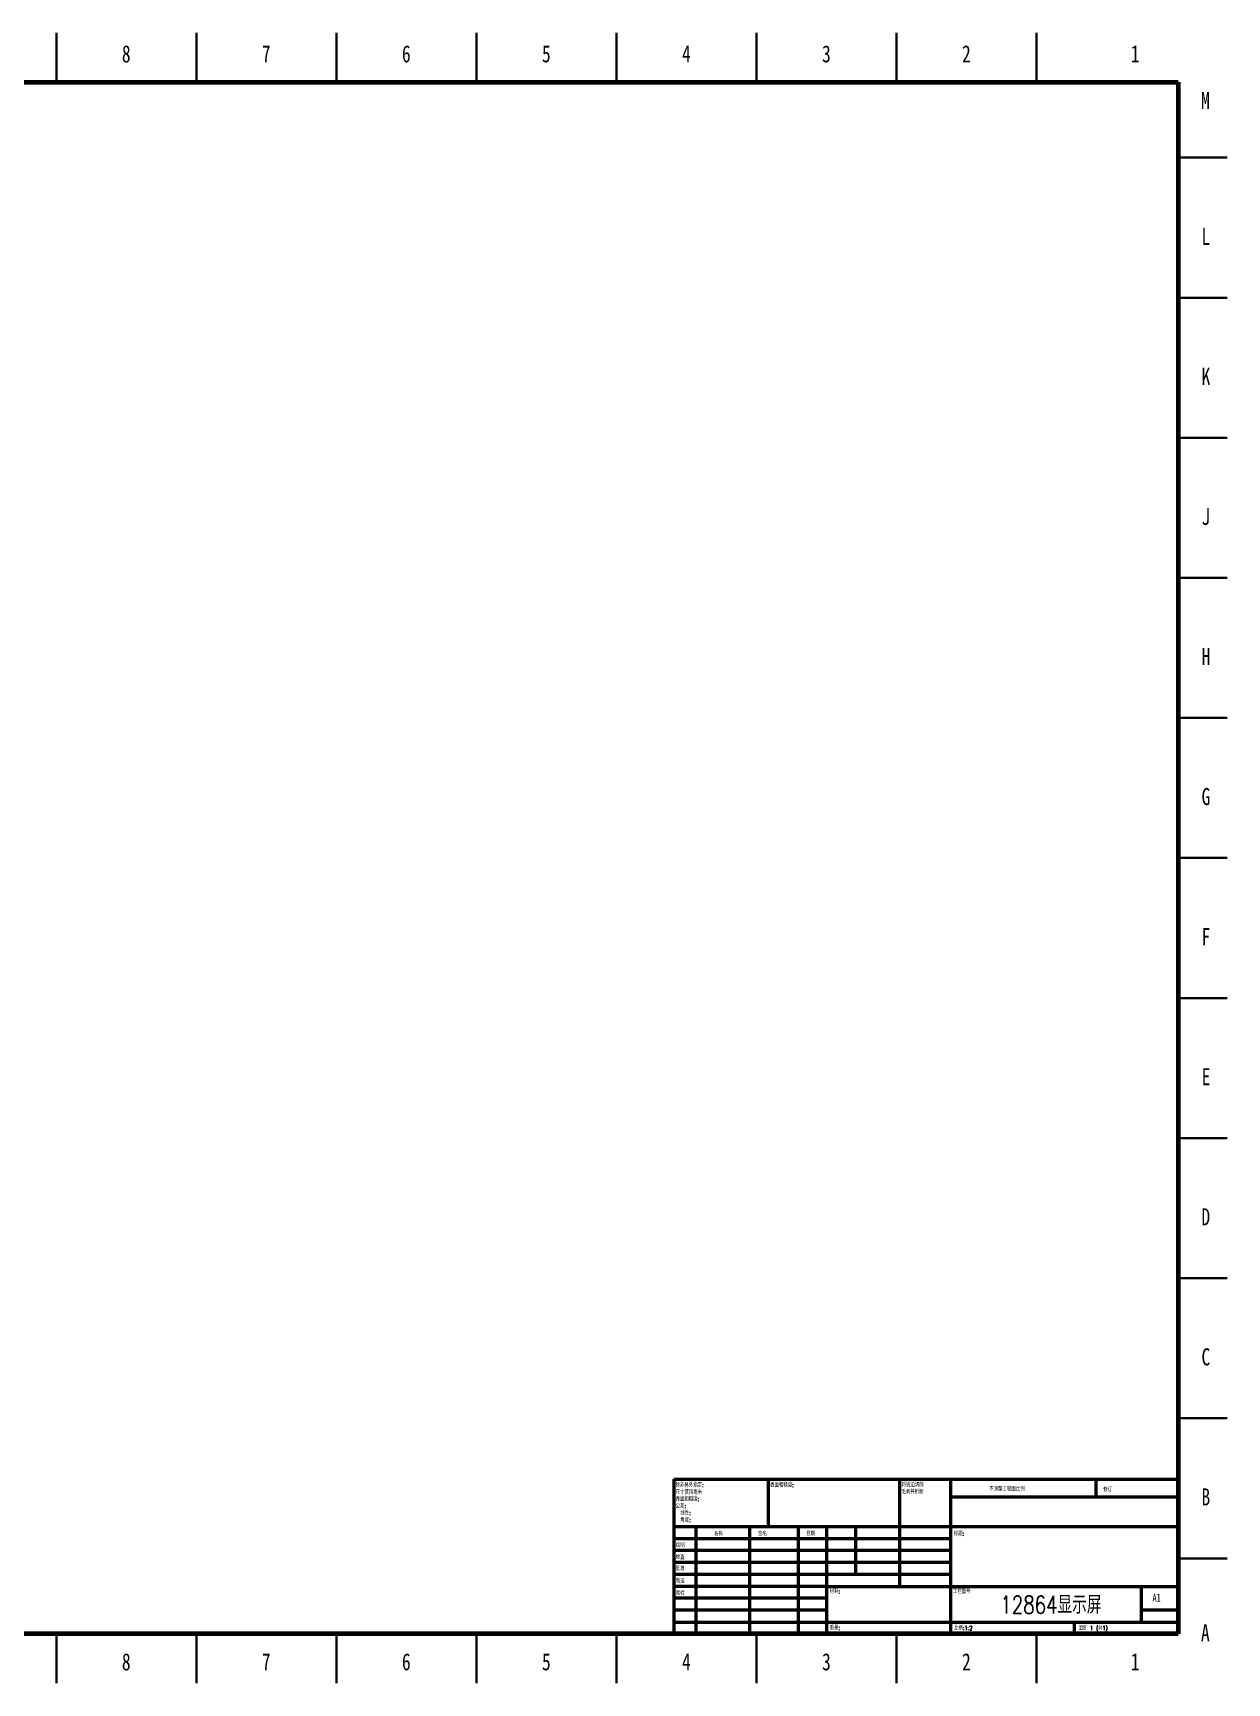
# Model space of a CAD drawing. Header units: millimetres. Extents: x 3 to 838, y 3 to 591.
# Drawn here: x 412 to 838, y 3 to 591 of the extents above; entities that cross this region are included whole.
import ezdxf

# ---------------------------------------------------------------- set-up
doc = ezdxf.new("R2010")
doc.units = ezdxf.units.MM
doc.styles.add('SLDTEXTSTYLE0', font='TXT', dxfattribs={"width": 0.75})
doc.styles.add('SLDTEXTSTYLE1', font='TXT', dxfattribs={"width": 0.75, "bigfont": 'bigfont'})
doc.styles.add('SLDTEXTSTYLE2', font='TXT', dxfattribs={"width": 0.694444, "bigfont": 'bigfont'})

# ---------------------------------------------------------------- blocks, each defined once
blk = doc.blocks.new('SW_NOTE_0')
at = {"color": 0, "linetype": 'Continuous', "lineweight": 0, "char_height": 1.5, "attachment_point": 1, "style": 'SLDTEXTSTYLE1'}
for s, insert in [('\\M+18F9C\\M+194F1另\\M+18A4F\\M+18E77\\M+192E8:', (0, 1.93)), ('\\M+1955C\\M+196CA\\M+19165糙\\M+19378:', (0, -3.07)), ('\\M+18EDA\\M+190A1\\M+18E67\\M+19770\\M+19F7C\\M+195C4', (0, -0.57)), ('\\M+18CF6\\M+18DB7:', (0, -5.57)), ('\\M+18A70\\M+19378:', (1.69, -10.57)), ('线\\M+190AB:', (1.69, -8.07))]:
    blk.add_mtext(s, dxfattribs=dict(at, insert=insert))
blk = doc.blocks.new('SW_NOTE_1')
at = {"color": 0, "linetype": 'Continuous', "lineweight": 0, "char_height": 1.5, "attachment_point": 1, "style": 'SLDTEXTSTYLE1'}
for s, insert in [('\\M+18FAB锐边\\M+190B4\\M+18F9C', (0, 1.93)), ('\\M+196D1\\M+18E68\\M+19BF3\\M+190DC\\M+19266', (0, -0.57))]:
    blk.add_mtext(s, dxfattribs=dict(at, insert=insert))

msp = doc.modelspace()

# ---------------------------------------------------------------- linework, layer by layer
at = {"color": 7, "linetype": 'Continuous', "lineweight": 35}
for p, q in [((420.5, 591.5), (420.5, 574)), ((420.5, 574), (420.5, 591.5)), ((470.5, 574), (470.5, 591.5)), ((520.5, 574), (520.5, 591.5)), ((570.5, 574), (570.5, 591.5)), ((620.5, 574), (620.5, 591.5)), ((670.5, 574), (670.5, 591.5)), ((720.5, 574), (720.5, 591.5)), ((770.5, 574), (770.5, 591.5)), ((821, 547), (838.5, 547)), ((821, 497), (838.5, 497)), ((821, 447), (838.5, 447)), ((821, 397), (838.5, 397)), ((821, 347), (838.5, 347)), ((838.5, 297), (821, 297)), ((821, 297), (838.5, 297)), ((821, 247), (838.5, 247)), ((821, 197), (838.5, 197)), ((821, 147), (838.5, 147)), ((821, 97), (838.5, 97)), ((821, 47), (838.5, 47)), ((420.5, 2.5), (420.5, 20)), ((420.5, 20), (420.5, 2.5)), ((470.5, 20), (470.5, 2.5)), ((520.5, 20), (520.5, 2.5)), ((570.5, 20), (570.5, 2.5)), ((620.5, 20), (620.5, 2.5)), ((670.5, 20), (670.5, 2.5)), ((720.5, 20), (720.5, 2.5)), ((770.5, 20), (770.5, 2.5))]:
    msp.add_line(p, q, dxfattribs=at)
at = {"color": 7, "linetype": 'Continuous', "lineweight": 70}
for p, q in [((20, 574), (821, 574)), ((821, 574), (821, 20)), ((821, 20), (20, 20))]:
    msp.add_line(p, q, dxfattribs=at)
at = {"color": 7, "linetype": 'Continuous', "lineweight": 50}
for p, q in [((641, 75.25), (821, 75.25)), ((641, 75.25), (641, 20)), ((674.8, 58.25), (674.8, 75.25)), ((721.6, 75.25), (721.6, 37)), ((739.8, 75.25), (739.8, 20)), ((791.8, 68.875), (791.8, 75.25)), ((821, 68.875), (739.8, 68.875)), ((821, 58.25), (641, 58.25)), ((739.8, 54), (641, 54)), ((648.8, 58.25), (648.8, 20)), ((667.991, 58.25), (667.991, 20)), ((685.3989, 58.25), (685.3989, 20)), ((695.6, 20), (695.6, 58.25)), ((706, 41.25), (706, 58.25)), ((739.8, 49.75), (641, 49.75)), ((739.8, 45.5), (641, 45.5)), ((739.8, 41.25), (641, 41.25)), ((695.6, 37), (641, 37)), ((695.6, 37), (821, 37)), ((808, 24.25), (808, 37)), ((695.6, 32.7499), (641, 32.7499)), ((695.6, 28.5), (641, 28.5)), ((641, 24.25), (821, 24.25)), ((784, 20), (784, 24.25)), ((821, 28.5), (808, 28.5))]:
    msp.add_line(p, q, dxfattribs=at)

# ---------------------------------------------------------------- block references
at = {"color": 7, "linetype": 'Continuous', "lineweight": 0}
for name, p in [('SW_NOTE_0', (641.5937, 71.9874)), ('SW_NOTE_1', (722.3092, 72.0695))]:
    msp.add_blockref(name, p, dxfattribs=at)

# ---------------------------------------------------------------- texts
for s, insert, char_height, attachment_point, style in [('8', (445.4386, 587.1137), 6.096, 2, 'SLDTEXTSTYLE0'), ('7', (495.4386, 587.1137), 6.096, 2, 'SLDTEXTSTYLE0'), ('6', (545.4386, 587.1137), 6.096, 2, 'SLDTEXTSTYLE0'), ('5', (595.4386, 587.1137), 6.096, 2, 'SLDTEXTSTYLE0'), ('4', (645.4386, 587.1137), 6.096, 2, 'SLDTEXTSTYLE0'), ('3', (695.4386, 587.1137), 6.096, 2, 'SLDTEXTSTYLE0'), ('2', (745.4386, 587.1137), 6.096, 2, 'SLDTEXTSTYLE0'), ('1', (805.6886, 587.1137), 6.096, 2, 'SLDTEXTSTYLE0'), ('M', (830.7904, 570.4757), 6.096, 2, 'SLDTEXTSTYLE0'), ('L', (830.9344, 521.9757), 6.096, 2, 'SLDTEXTSTYLE0'), ('K', (830.9809, 471.9757), 6.096, 2, 'SLDTEXTSTYLE0'), ('J', (830.945, 421.9757), 6.096, 2, 'SLDTEXTSTYLE0'), ('H', (830.9852, 371.9757), 6.096, 2, 'SLDTEXTSTYLE0'), ('G', (830.9809, 321.9757), 6.096, 2, 'SLDTEXTSTYLE0'), ('F', (830.9365, 271.9757), 6.096, 2, 'SLDTEXTSTYLE0'), ('E', (831.0106, 221.9757), 6.096, 2, 'SLDTEXTSTYLE0'), ('D', (830.9302, 171.9757), 6.096, 2, 'SLDTEXTSTYLE0'), ('C', (830.9365, 121.9757), 6.096, 2, 'SLDTEXTSTYLE0'), ('\\M+1955C\\M+196CA\\M+19165糙\\M+19378:', (675.3713, 73.9193), 1.5, 1, 'SLDTEXTSTYLE1'), ('\\M+19573调\\M+190AE\\M+18D48\\M+192F6图\\M+194E4\\M+197E1', (753.6146, 72.533), 1.5, 1, 'SLDTEXTSTYLE1'), ('\\M+18F43订', (794.3276, 72.3349), 1.5, 1, 'SLDTEXTSTYLE1'), ('B', (830.9534, 71.9757), 6.096, 2, 'SLDTEXTSTYLE0'), ('\\M+196BC\\M+18FCC', (655.3222, 56.5015), 1.5, 1, 'SLDTEXTSTYLE1'), ('签\\M+196BC', (671.0336, 56.5618), 1.5, 1, 'SLDTEXTSTYLE1'), ('\\M+193FA\\M+18AFA', (688.2147, 56.5762), 1.5, 1, 'SLDTEXTSTYLE1'), ('标题:', (740.9562, 56.5762), 1.5, 1, 'SLDTEXTSTYLE1'), ('检查', (641.6236, 48.1544), 1.5, 1, 'SLDTEXTSTYLE1'), ('绘\\M+190A7', (641.6847, 52.4297), 1.5, 1, 'SLDTEXTSTYLE1'), ('\\M+194E1\\M+18F79', (641.6216, 44.1768), 1.5, 1, 'SLDTEXTSTYLE1'), ('验检', (641.6769, 35.3496), 1.5, 1, 'SLDTEXTSTYLE1'), ('\\M+190A7\\M+191A2', (641.6822, 39.7337), 1.5, 1, 'SLDTEXTSTYLE1'), ('\\M+18DDE\\M+197BF:', (696.6459, 35.9861), 1.5, 1, 'SLDTEXTSTYLE1'), ('\\M+18D48\\M+192F6图\\M+18D86', (740.6287, 35.9861), 1.5, 1, 'SLDTEXTSTYLE1'), ('12864显\\M+18EA6\\M+19BA0', (775.6316, 33.6069), 6.35, 2, 'SLDTEXTSTYLE1'), ('A1', (811.8712, 34.4064), 2.91042, 1, 'SLDTEXTSTYLE0'), ('\\M+18F64\\M+197CA:', (696.6178, 22.9493), 1.4986, 1, 'SLDTEXTSTYLE1'), ('\\M+194E4\\M+197E1:1:2', (741.074, 22.9001), 1.5, 1, 'SLDTEXTSTYLE1'), ('图纸 1 (\\M+18BA41)', (785.4783, 22.9001), 1.5, 1, 'SLDTEXTSTYLE2'), ('A', (830.7566, 23.4757), 6.096, 2, 'SLDTEXTSTYLE0'), ('8', (445.4386, 13.1137), 6.096, 2, 'SLDTEXTSTYLE0'), ('7', (495.4386, 13.1137), 6.096, 2, 'SLDTEXTSTYLE0'), ('6', (545.4386, 13.1137), 6.096, 2, 'SLDTEXTSTYLE0'), ('5', (595.4386, 13.1137), 6.096, 2, 'SLDTEXTSTYLE0'), ('4', (645.4386, 13.1137), 6.096, 2, 'SLDTEXTSTYLE0'), ('3', (695.4386, 13.1137), 6.096, 2, 'SLDTEXTSTYLE0'), ('2', (745.4386, 13.1137), 6.096, 2, 'SLDTEXTSTYLE0'), ('1', (805.6886, 13.1137), 6.096, 2, 'SLDTEXTSTYLE0')]:
    msp.add_mtext(s, dxfattribs=dict(at, insert=insert, char_height=char_height, attachment_point=attachment_point, style=style))

doc.saveas('drawing.dxf')
